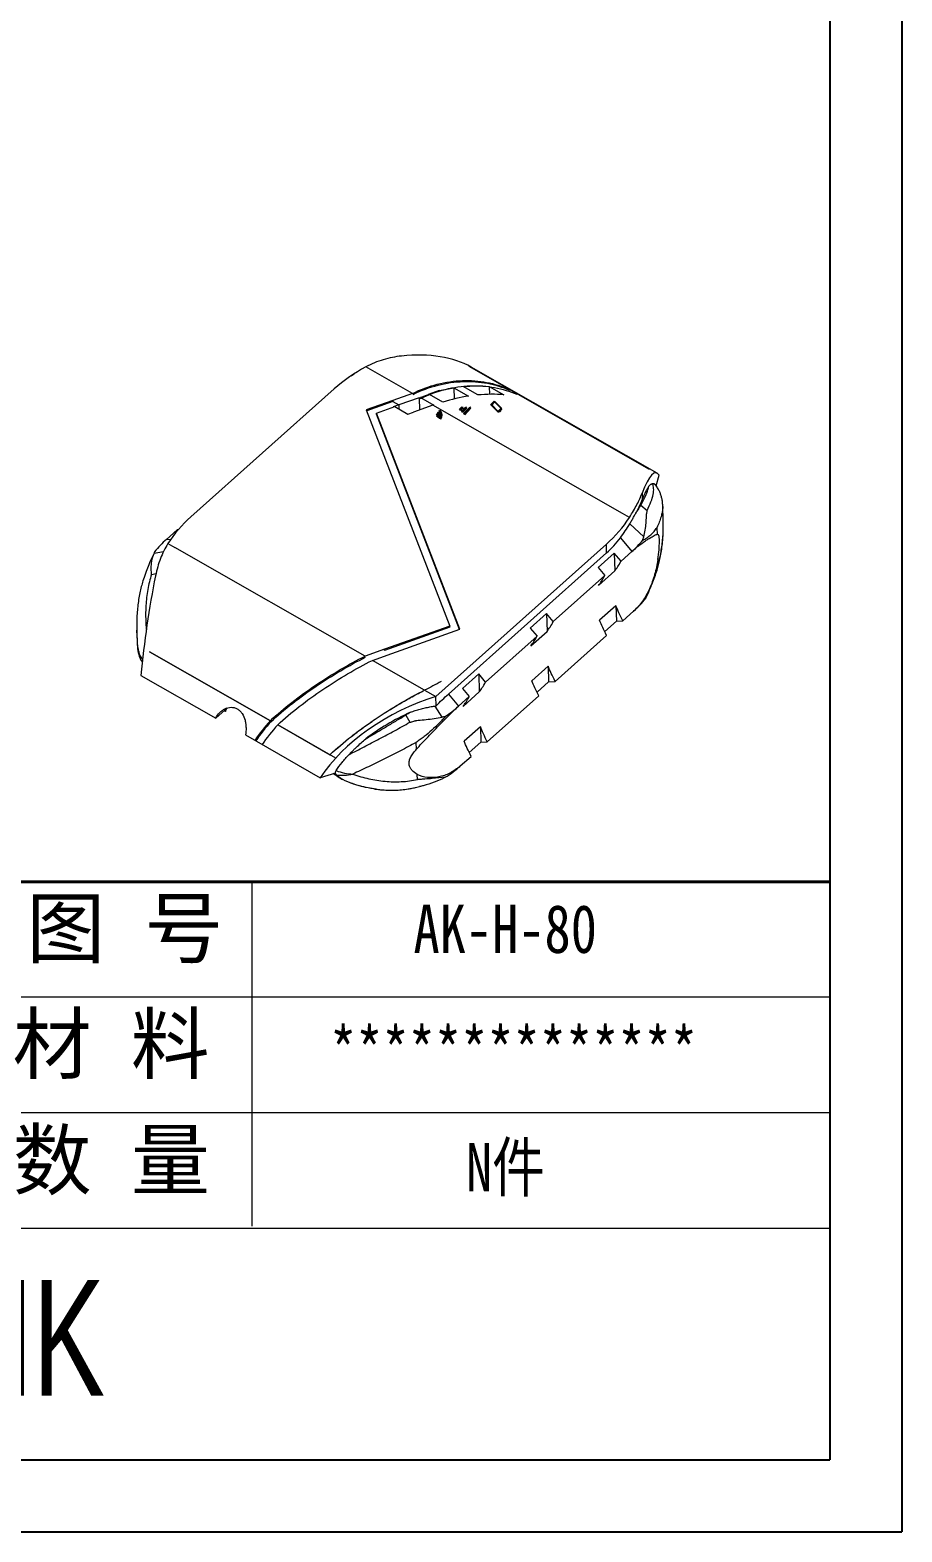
# Model space of a CAD drawing. Header units: inches. Extents: x 1582 to 2189, y 327 to 504.
# Drawn here: x 1781.3 to 1832.2, y 326.9 to 414.5 of the extents above; entities that cross this region are included whole.
import ezdxf

# ---------------------------------------------------------------- set-up
doc = ezdxf.new("R2010")
doc.units = ezdxf.units.IN
doc.header["$LTSCALE"] = 15
doc.layers.add('文字', color=81, linetype='Continuous')
doc.layers.add('粗实线', color=7, linetype='Continuous', lineweight=30)
doc.layers.add('细实线', color=3, linetype='Continuous', lineweight=9)
doc.styles.get("Standard").update_dxf_attribs({"font": 'txt', "bigfont": 'gbcbig.shx'})
doc.styles.add('宋体', font='', dxfattribs={"width": 0.8, "height": 3.5})
doc.styles.add('长仿宋', font='', dxfattribs={"width": 0.7, "height": 4})
doc.styles.get('宋体').set_extended_font_data('SimSun')
doc.styles.get('长仿宋').set_extended_font_data('SimSun')

msp = doc.modelspace()

# ---------------------------------------------------------------- linework, layer by layer
for p, q in [((1832.153, 503.888), (1832.153, 326.907)), ((1827.94, 499.674), (1827.94, 331.121)), ((1806.35, 392.374), (1806.495, 392.525)), ((1806.4, 392.325), (1806.545, 392.477)), ((1806.476, 392.253), (1806.718, 392.505)), ((1806.495, 392.525), (1806.545, 392.477)), ((1806.527, 392.204), (1806.769, 392.457)), ((1806.602, 392.132), (1806.966, 392.511)), ((1806.653, 392.083), (1807.016, 392.462)), ((1806.769, 392.457), (1806.718, 392.505)), ((1807.016, 392.462), (1806.966, 392.511)), ((1808.183, 392.646), (1808.397, 392.857)), ((1808.226, 392.646), (1808.397, 392.814)), ((1808.605, 392.261), (1808.776, 392.43)), ((1808.754, 392.366), (1808.818, 392.429)), ((1805.029, 392.109), (1805.017, 392.093)), ((1805.037, 391.953), (1805.053, 391.941)), ((1805.089, 392.189), (1805.101, 392.205)), ((1805.133, 391.881), (1805.149, 391.869)), ((1805.161, 392.285), (1805.173, 392.301)), ((1805.229, 391.809), (1805.245, 391.797)), ((1806.35, 392.374), (1806.4, 392.325)), ((1806.527, 392.204), (1806.476, 392.253)), ((1806.653, 392.083), (1806.602, 392.132)), ((1808.604, 392.219), (1808.668, 392.282)), ((1808.668, 392.282), (1808.698, 392.252)), ((1808.698, 392.252), (1808.783, 392.336)), ((1808.754, 392.366), (1808.783, 392.336)), ((1586.066, 331.121), (1827.94, 331.121)), ((1581.852, 326.907), (1832.153, 326.907))]:
    msp.add_line(p, q)
at = {"color": 7, "linetype": 'Continuous', "lineweight": 15}
for p, q in [((1801.285, 394.624), (1800.885, 394.852)), ((1803.601, 393.302), (1801.285, 394.624)), ((1817.427, 388.872), (1806.911, 394.875)), ((1817.427, 388.872), (1806.911, 394.875)), ((1817.869, 388.655), (1807.025, 394.845)), ((1799.039, 393.571), (1790.683, 386.112)), ((1803.601, 393.302), (1802.462, 392.897)), ((1803.601, 393.302), (1803.601, 393.302)), ((1805.167, 393.469), (1804.518, 393.239)), ((1806.022, 393.637), (1806.879, 393.148)), ((1806.022, 393.637), (1806.042, 392.981)), ((1807.415, 393.215), (1806.558, 393.704)), ((1808.074, 393.71), (1808.931, 393.22)), ((1808.074, 393.71), (1808.088, 393.249)), ((1802.462, 392.897), (1800.912, 392.347)), ((1802.464, 392.828), (1800.936, 392.285)), ((1801.506, 392.161), (1802.57, 392.539)), ((1802.462, 392.897), (1802.464, 392.828)), ((1802.464, 392.828), (1802.807, 392.632)), ((1802.807, 392.632), (1802.486, 392.518)), ((1802.486, 392.518), (1802.496, 392.512)), ((1802.57, 392.539), (1803.341, 392.098)), ((1803.986, 393.05), (1802.807, 392.632)), ((1802.807, 392.632), (1802.814, 392.399)), ((1804.801, 392.617), (1803.662, 392.212)), ((1804.071, 393.001), (1803.986, 393.05)), ((1803.986, 393.05), (1804.007, 392.335)), ((1804.069, 393.071), (1804.841, 392.63)), ((1804.069, 393.071), (1804.071, 393.001)), ((1804.518, 393.239), (1804.543, 393.225)), ((1805.374, 392.804), (1804.602, 393.245)), ((1815.858, 386.306), (1804.801, 392.617)), ((1808.604, 392.219), (1808.183, 392.646)), ((1808.605, 392.261), (1808.226, 392.646)), ((1808.818, 392.429), (1808.397, 392.857)), ((1808.776, 392.43), (1808.397, 392.814)), ((1800.912, 392.347), (1805.78, 379.736)), ((1806.374, 379.55), (1801.506, 392.161)), ((1801.508, 392.091), (1801.506, 392.161)), ((1806.352, 379.542), (1801.508, 392.091)), ((1803.341, 392.098), (1803.662, 392.212)), ((1817.819, 387.913), (1817.985, 388.533)), ((1816.994, 387.482), (1817.005, 387.116)), ((1816.258, 386.077), (1815.858, 386.306)), ((1816.927, 386.791), (1817.288, 386.48)), ((1818.194, 386.76), (1818.195, 386.751)), ((1818.227, 385.898), (1818.201, 386.76)), ((1816.276, 385.7), (1817.09, 384.936)), ((1817.857, 385.475), (1817.869, 385.084)), ((1789.253, 384.792), (1789.88, 385.351)), ((1789.338, 384.545), (1789.739, 384.317)), ((1789.937, 385.353), (1789.88, 385.351)), ((1815.728, 384.883), (1816.395, 384.088)), ((1800.837, 377.982), (1789.739, 384.317)), ((1814.914, 384.51), (1804.962, 375.627)), ((1805.698, 375.772), (1814.929, 384.012)), ((1815.375, 383.999), (1814.426, 383.152)), ((1814.929, 384.012), (1814.914, 384.51)), ((1815.769, 383.529), (1815.375, 383.999)), ((1815.375, 383.999), (1815.406, 382.959)), ((1816.395, 384.088), (1815.769, 383.529)), ((1814.426, 383.152), (1814.821, 382.682)), ((1814.457, 382.113), (1815.406, 382.959)), ((1817.913, 383.612), (1817.922, 383.311)), ((1814.821, 382.682), (1811.817, 380.001)), ((1811.422, 380.471), (1810.474, 379.624)), ((1811.817, 380.001), (1811.422, 380.471)), ((1811.422, 380.471), (1811.454, 379.431)), ((1815.467, 380.926), (1814.519, 380.079)), ((1815.467, 380.926), (1815.495, 380.015)), ((1815.874, 380.043), (1816.501, 380.602)), ((1787.527, 379.491), (1787.553, 378.637)), ((1787.535, 379.459), (1787.534, 379.491)), ((1805.78, 379.736), (1801.976, 378.386)), ((1805.782, 379.666), (1801.978, 378.316)), ((1802.404, 378.141), (1806.374, 379.55)), ((1805.782, 379.666), (1805.78, 379.736)), ((1810.474, 379.624), (1810.868, 379.154)), ((1810.505, 378.585), (1811.454, 379.431)), ((1814.82, 379.413), (1815.495, 380.015)), ((1815.495, 380.015), (1815.874, 380.043)), ((1787.56, 378.644), (1787.561, 378.637)), ((1810.868, 379.154), (1807.865, 376.473)), ((1811.922, 376.515), (1814.926, 379.196)), ((1788.275, 378.241), (1795.318, 374.221)), ((1795.318, 374.221), (1788.275, 378.241)), ((1801.976, 378.386), (1800.837, 377.982)), ((1800.837, 377.982), (1800.837, 377.982)), ((1801.265, 377.737), (1802.404, 378.141)), ((1801.265, 377.737), (1801.265, 377.737)), ((1804.311, 375.999), (1801.265, 377.737)), ((1801.978, 378.316), (1801.976, 378.386)), ((1787.769, 376.861), (1792.136, 374.368)), ((1807.47, 376.943), (1806.521, 376.096)), ((1807.865, 376.473), (1807.47, 376.943)), ((1807.47, 376.943), (1807.501, 375.903)), ((1811.515, 377.398), (1810.566, 376.551)), ((1811.515, 377.398), (1811.542, 376.487)), ((1804.311, 375.999), (1804.962, 375.627)), ((1805.698, 375.772), (1806.29, 375.067)), ((1806.521, 376.096), (1806.916, 375.626)), ((1806.553, 375.057), (1807.501, 375.903)), ((1810.868, 375.885), (1811.542, 376.487)), ((1811.542, 376.487), (1811.922, 376.515)), ((1792.788, 374.951), (1792.734, 374.903)), ((1792.734, 374.903), (1792.743, 374.945)), ((1804.909, 375.072), (1805.322, 374.432)), ((1804.979, 375.081), (1804.962, 375.627)), ((1806.916, 375.626), (1806.29, 375.067)), ((1807.97, 372.987), (1810.973, 375.668)), ((1792.136, 374.368), (1792.671, 374.846)), ((1792.692, 374.755), (1792.617, 374.798)), ((1803.215, 374.551), (1803.451, 374.128)), ((1793.857, 373.386), (1798.223, 370.893)), ((1799.132, 372.044), (1795.746, 373.976)), ((1795.746, 373.976), (1798.792, 372.238)), ((1807.563, 373.87), (1806.614, 373.023)), ((1807.563, 373.87), (1807.59, 372.959)), ((1803.839, 372.561), (1803.827, 372.952)), ((1806.916, 372.357), (1807.59, 372.959)), ((1807.59, 372.959), (1807.97, 372.987)), ((1806.395, 371.581), (1807.021, 372.14)), ((1799.112, 371.169), (1798.223, 370.893)), ((1799.217, 370.977), (1799.529, 370.798)), ((1803.893, 370.788), (1803.884, 371.089)), ((1801.354, 370.247), (1801.171, 370.269))]:
    msp.add_line(p, q, dxfattribs=at)
at = {"color": 8, "linetype": 'Continuous', "lineweight": 15}
for p, q in [((1789.253, 384.792), (1789.509, 384.803)), ((1788.529, 383.989), (1789.083, 384.08)), ((1788.379, 382.747), (1788.651, 382.811)), ((1799.161, 371.062), (1799.022, 371.142))]:
    msp.add_line(p, q, dxfattribs=at)
at = {"color": 7, "linetype": 'Continuous', "lineweight": 15, "flags": 128}
for points in [[(1800.029, 394.337), (1800.087, 394.377), (1800.199, 394.451)], [(1792.714, 374.937), (1792.699, 374.872), (1792.692, 374.755)], [(1792.714, 374.937), (1792.699, 374.872), (1792.692, 374.755)]]:
    msp.add_lwpolyline(points, dxfattribs=at)
at = {"color": 7, "linetype": 'Continuous', "lineweight": 15}
for centre, radius, start, end in [((1805.403, 386.372), 9.609, 118.04758, 131.47592), ((1795.625, 380.51), 7.471, 131.41921, 147.30644), ((1809.971, 390.112), 7.471, 311.41921, 327.30644), ((1793.154, 380.402), 5.873, 131.62108, 141.3899), ((1812.465, 388.508), 5.915, 311.64352, 320.51473), ((1812.614, 384.978), 5.852, 311.60951, 321.81339), ((1801.734, 380.188), 6.854, 303.61403, 311.65488), ((1801.796, 376.756), 6.923, 302.50434, 311.62635)]:
    msp.add_arc(centre, radius, start, end, dxfattribs=at)
for radius in [0.1, 0.12, 0.22, 0.24, 0.34, 0.36]:
    msp.add_arc((1804.957, 392.014), radius, 323.0407, 53.0407)
for centre, major_axis, ratio, start_param, end_param in [((1800.792, 389.767), (7.57, 3.703), 0.584991, 0.378583, 1.011459), ((1816.667, 380.705), (1.139, 7.972), 0.144693, 6.112297, 6.858867), ((1816.667, 380.705), (1.063, 7.44), 0.144693, 0.281533, 0.553459), ((1807.035, 393.412), (-7.636, 9.617), 0.689675, 3.181347, 3.32013), ((1789.245, 379.46), (1.139, 7.972), 0.144693, 1.176937, 1.923507), ((1805.12, 370.398), (7.57, 3.703), 0.584991, 1.312087, 2.359285), ((1801.305, 372.576), (7.57, 3.703), 0.584991, 2.156102, 2.359285), ((1801.362, 372.543), (7.57, 3.703), 0.584991, 2.156102, 2.359285), ((1805.12, 370.398), (7.065, 3.456), 0.584991, 1.517081, 1.906864), ((1801.734, 372.331), (7.57, 3.703), 0.584991, 2.156102, 2.359285)]:
    msp.add_ellipse(centre, major_axis=major_axis, ratio=ratio, start_param=start_param, end_param=end_param, dxfattribs=at)
for points, knots in [([(1802.972, 395.485), (1802.607, 395.447), (1802.25, 395.377), (1801.554, 395.169), (1801.214, 395.03), (1800.885, 394.852)], [0, 0, 0, 0, 0.5, 0.5, 1, 1, 1, 1]), ([(1817.288, 386.48), (1817.381, 386.661), (1817.457, 386.83), (1817.574, 387.139), (1817.615, 387.281), (1817.667, 387.541), (1817.676, 387.66), (1817.665, 387.875), (1817.644, 387.97), (1817.61, 388.053)], [0, 0, 0, 0, 0.25, 0.25, 0.5, 0.5, 0.75, 0.75, 1, 1, 1, 1]), ([(1817.388, 387.895), (1817.399, 387.907), (1817.419, 387.93), (1817.45, 387.959), (1817.481, 387.986), (1817.518, 388.012), (1817.562, 388.037), (1817.594, 388.048), (1817.61, 388.053)], [0, 0, 0, 0, 0.133126, 0.26823, 0.405381, 0.544647, 0.769203, 1, 1, 1, 1]), ([(1817.61, 388.053), (1817.626, 388.056), (1817.659, 388.062), (1817.706, 388.047), (1817.734, 388.019), (1817.748, 388.005)], [0, 0, 0, 0, 0.332669, 0.666576, 1, 1, 1, 1]), ([(1816.258, 386.077), (1816.429, 386.345), (1816.574, 386.595), (1816.818, 387.061), (1816.917, 387.279), (1816.994, 387.482)], [0, 0, 0, 0, 0.5, 0.5, 1, 1, 1, 1]), ([(1816.927, 386.791), (1816.943, 386.82), (1816.976, 386.879), (1817.023, 386.963), (1817.066, 387.046), (1817.121, 387.152), (1817.182, 387.279), (1817.244, 387.42), (1817.296, 387.553), (1817.337, 387.675), (1817.369, 387.791), (1817.382, 387.86), (1817.388, 387.895)], [0, 0, 0, 0, 0.062762, 0.125795, 0.189111, 0.252719, 0.376575, 0.502183, 0.625206, 0.750666, 0.873681, 1, 1, 1, 1]), ([(1818.198, 386.751), (1818.197, 386.792), (1818.196, 386.901), (1818.172, 387.079), (1818.128, 387.278), (1818.065, 387.47), (1817.982, 387.659), (1817.884, 387.824), (1817.805, 387.939), (1817.758, 387.991), (1817.747, 388.004)], [0, 0, 0, 0, 0.098194, 0.260481, 0.414744, 0.562748, 0.705968, 0.861096, 0.96614, 1, 1, 1, 1]), ([(1816.276, 385.7), (1816.296, 385.733), (1816.335, 385.801), (1816.392, 385.901), (1816.448, 386), (1816.502, 386.097), (1816.554, 386.192), (1816.587, 386.255), (1816.603, 386.286)], [0, 0, 0, 0, 0.166162, 0.332421, 0.498856, 0.665546, 0.832568, 1, 1, 1, 1]), ([(1816.603, 386.286), (1816.624, 386.315), (1816.664, 386.374), (1816.722, 386.46), (1816.778, 386.545), (1816.83, 386.628), (1816.88, 386.711), (1816.911, 386.764), (1816.927, 386.791)], [0, 0, 0, 0, 0.165054, 0.330679, 0.496932, 0.663867, 0.831538, 1, 1, 1, 1]), ([(1817.09, 384.936), (1817.166, 385.206), (1817.212, 385.475), (1817.237, 385.806), (1817.24, 385.872), (1817.244, 386.003), (1817.245, 386.068), (1817.246, 386.164), (1817.246, 386.196), (1817.25, 386.241), (1817.251, 386.256), (1817.257, 386.284), (1817.261, 386.298), (1817.271, 386.339), (1817.277, 386.366), (1817.286, 386.407), (1817.288, 386.421), (1817.291, 386.442), (1817.292, 386.449), (1817.293, 386.46), (1817.293, 386.464), (1817.292, 386.47), (1817.292, 386.472), (1817.291, 386.476), (1817.29, 386.478), (1817.288, 386.48)], [0, 0, 0, 0, 0.5, 0.5, 0.625, 0.625, 0.75, 0.75, 0.8125, 0.8125, 0.84375, 0.84375, 0.875, 0.875, 0.9375, 0.9375, 0.96875, 0.96875, 0.984375, 0.984375, 0.992187, 0.992187, 0.996094, 0.996094, 1, 1, 1, 1]), ([(1817.03, 384.747), (1817.074, 384.767), (1817.117, 384.79), (1817.201, 384.838), (1817.242, 384.863), (1817.362, 384.942), (1817.436, 385), (1817.576, 385.123), (1817.64, 385.19), (1817.728, 385.296), (1817.756, 385.334), (1817.809, 385.405), (1817.834, 385.441), (1817.857, 385.475)], [0, 0, 0, 0, 0.125, 0.125, 0.25, 0.25, 0.5, 0.5, 0.75, 0.75, 0.875, 0.875, 1, 1, 1, 1]), ([(1817.233, 381.4), (1817.237, 381.407), (1817.307, 381.555), (1817.431, 381.831), (1817.597, 382.229), (1817.741, 382.61), (1817.862, 382.968), (1817.961, 383.31), (1818.044, 383.656), (1818.115, 384.03), (1818.172, 384.433), (1818.21, 384.85), (1818.229, 385.206), (1818.229, 385.424), (1818.229, 385.497)], [0, 0, 0, 0, 0.005449, 0.1153, 0.211386, 0.31159, 0.408083, 0.487428, 0.568168, 0.661079, 0.755637, 0.852002, 0.950105, 1, 1, 1, 1]), ([(1818.23, 385.59), (1818.231, 385.632), (1818.232, 385.748), (1818.227, 385.866), (1818.223, 385.94)], [0, 0, 0, 0, 0.362723, 1, 1, 1, 1]), ([(1789.338, 384.545), (1789.168, 384.277), (1789.024, 383.984), (1788.784, 383.358), (1788.689, 383.024), (1788.617, 382.671)], [0, 0, 0, 0, 0.5, 0.5, 1, 1, 1, 1]), ([(1816.395, 384.088), (1816.588, 384.259), (1816.761, 384.399), (1816.996, 384.574), (1817.07, 384.626), (1817.208, 384.72), (1817.272, 384.762), (1817.451, 384.876), (1817.555, 384.939), (1817.689, 385.015), (1817.731, 385.037), (1817.805, 385.071), (1817.839, 385.083), (1817.869, 385.084)], [0, 0, 0, 0, 0.25, 0.25, 0.375, 0.375, 0.5, 0.5, 0.75, 0.75, 0.875, 0.875, 1, 1, 1, 1]), ([(1817.913, 383.612), (1817.943, 383.809), (1817.967, 384.003), (1817.991, 384.285), (1817.997, 384.377), (1818.006, 384.55), (1818.007, 384.633), (1818.006, 384.781), (1818.002, 384.846), (1817.989, 384.951), (1817.979, 384.99), (1817.955, 385.046), (1817.94, 385.063), (1817.907, 385.083), (1817.889, 385.086), (1817.869, 385.084)], [0, 0, 0, 0, 0.25, 0.25, 0.375, 0.375, 0.5, 0.5, 0.625, 0.625, 0.75, 0.75, 0.875, 0.875, 1, 1, 1, 1]), ([(1788.553, 384.037), (1788.503, 383.932), (1788.388, 383.694), (1788.226, 383.316), (1788.06, 382.899), (1787.922, 382.505), (1787.806, 382.123), (1787.717, 381.76), (1787.643, 381.377), (1787.586, 380.975), (1787.545, 380.559), (1787.524, 380.131), (1787.519, 379.769), (1787.527, 379.548), (1787.53, 379.475)], [0, 0, 0, 0, 0.07403, 0.168103, 0.261091, 0.365036, 0.441838, 0.521471, 0.60508, 0.690301, 0.777149, 0.865556, 0.955344, 1, 1, 1, 1]), ([(1788.529, 383.989), (1788.443, 383.799), (1788.389, 383.597), (1788.352, 383.284), (1788.346, 383.177), (1788.349, 383.015), (1788.351, 382.961), (1788.357, 382.879), (1788.36, 382.852), (1788.365, 382.811), (1788.366, 382.797), (1788.369, 382.777), (1788.37, 382.77), (1788.372, 382.76), (1788.373, 382.757), (1788.374, 382.752), (1788.374, 382.751), (1788.376, 382.748), (1788.377, 382.747), (1788.379, 382.747)], [0, 0, 0, 0, 0.5, 0.5, 0.75, 0.75, 0.875, 0.875, 0.9375, 0.9375, 0.96875, 0.96875, 0.984375, 0.984375, 0.992188, 0.992188, 0.996094, 0.996094, 1, 1, 1, 1]), ([(1817.913, 383.612), (1817.868, 383.315), (1817.807, 383.024), (1817.688, 382.597), (1817.643, 382.455), (1817.544, 382.179), (1817.49, 382.045), (1817.373, 381.786), (1817.31, 381.66), (1817.173, 381.418), (1817.099, 381.301), (1816.864, 380.968), (1816.691, 380.772), (1816.501, 380.602)], [0, 0, 0, 0, 0.25, 0.25, 0.375, 0.375, 0.5, 0.5, 0.625, 0.625, 0.75, 0.75, 1, 1, 1, 1]), ([(1817.214, 381.36), (1817.365, 381.68), (1817.501, 382.005), (1817.679, 382.493), (1817.734, 382.656), (1817.81, 382.902), (1817.834, 382.983), (1817.88, 383.147), (1817.902, 383.229), (1817.922, 383.311)], [0, 0, 0, 0, 0.5, 0.5, 0.75, 0.75, 0.875, 0.875, 1, 1, 1, 1]), ([(1787.554, 378.643), (1787.557, 378.578), (1787.562, 378.447), (1787.596, 378.239), (1787.649, 378.036), (1787.724, 377.842), (1787.788, 377.705), (1787.834, 377.634), (1787.843, 377.62)], [0, 0, 0, 0, 0.1940337, 0.3870796, 0.596216, 0.7788776, 0.9562103, 1, 1, 1, 1]), ([(1798.792, 372.238), (1799.185, 372.608), (1799.604, 372.961), (1800.265, 373.476), (1800.49, 373.645), (1800.951, 373.978), (1801.188, 374.143), (1801.9, 374.623), (1802.379, 374.925), (1803.102, 375.351), (1803.344, 375.488), (1803.83, 375.753), (1804.072, 375.879), (1804.311, 375.999)], [0, 0, 0, 0, 0.25, 0.25, 0.375, 0.375, 0.5, 0.5, 0.75, 0.75, 0.875, 0.875, 1, 1, 1, 1]), ([(1792.136, 374.368), (1792.194, 374.488), (1792.268, 374.593), (1792.401, 374.731), (1792.449, 374.773), (1792.551, 374.849), (1792.604, 374.881), (1792.772, 374.963), (1792.896, 374.997), (1793.082, 375.001), (1793.146, 374.995), (1793.268, 374.965), (1793.327, 374.942), (1793.44, 374.878), (1793.493, 374.838), (1793.589, 374.745), (1793.633, 374.691), (1793.747, 374.517), (1793.803, 374.382), (1793.857, 374.172), (1793.871, 374.1), (1793.889, 373.956), (1793.894, 373.884), (1793.898, 373.667), (1793.885, 373.523), (1793.857, 373.386)], [0, 0, 0, 0, 0.125, 0.125, 0.1875, 0.1875, 0.25, 0.25, 0.375, 0.375, 0.4375, 0.4375, 0.5, 0.5, 0.5625, 0.5625, 0.625, 0.625, 0.75, 0.75, 0.8125, 0.8125, 0.875, 0.875, 1, 1, 1, 1]), ([(1803.48, 374.711), (1803.528, 374.729), (1803.623, 374.763), (1803.766, 374.811), (1803.91, 374.856), (1804.101, 374.911), (1804.339, 374.97), (1804.624, 375.029), (1804.814, 375.057), (1804.909, 375.072)], [0, 0, 0, 0, 0.09966, 0.199525, 0.2997, 0.400288, 0.597262, 0.79693, 1, 1, 1, 1]), ([(1803.839, 372.561), (1803.935, 372.671), (1804.034, 372.778), (1804.237, 372.992), (1804.34, 373.099), (1804.65, 373.419), (1804.858, 373.635), (1805.277, 374.07), (1805.483, 374.284), (1805.791, 374.595), (1805.895, 374.697), (1806.095, 374.89), (1806.194, 374.981), (1806.29, 375.067)], [0, 0, 0, 0, 0.125, 0.125, 0.25, 0.25, 0.5, 0.5, 0.75, 0.75, 0.875, 0.875, 1, 1, 1, 1]), ([(1799.905, 372.25), (1800.193, 372.392), (1800.484, 372.539), (1801.074, 372.841), (1801.372, 372.996), (1801.965, 373.311), (1802.262, 373.471), (1802.856, 373.797), (1803.155, 373.963), (1803.451, 374.128)], [0, 0, 0, 0, 0.25, 0.25, 0.5, 0.5, 0.75, 0.75, 1, 1, 1, 1]), ([(1800.881, 373.16), (1800.93, 373.189), (1801.027, 373.247), (1801.172, 373.333), (1801.316, 373.418), (1801.509, 373.533), (1801.75, 373.676), (1802.042, 373.85), (1802.333, 374.025), (1802.627, 374.201), (1802.921, 374.376), (1803.117, 374.493), (1803.215, 374.551)], [0, 0, 0, 0, 0.063575, 0.126321, 0.188244, 0.249349, 0.3748, 0.497833, 0.623433, 0.747298, 0.874209, 1, 1, 1, 1]), ([(1803.215, 374.551), (1803.259, 374.578), (1803.348, 374.631), (1803.436, 374.685), (1803.48, 374.711)], [0, 0, 0, 0, 0.5014244, 1, 1, 1, 1]), ([(1803.451, 374.128), (1803.452, 374.126), (1803.455, 374.125), (1803.46, 374.125), (1803.463, 374.125), (1803.471, 374.126), (1803.476, 374.126), (1803.491, 374.13), (1803.501, 374.132), (1803.531, 374.141), (1803.551, 374.147), (1803.61, 374.166), (1803.649, 374.179), (1803.707, 374.199), (1803.727, 374.206), (1803.766, 374.218), (1803.786, 374.222), (1803.846, 374.232), (1803.886, 374.237), (1804.087, 374.258), (1804.247, 374.271), (1804.72, 374.324), (1805.028, 374.371), (1805.322, 374.432)], [0, 0, 0, 0, 0.003906, 0.003906, 0.007812, 0.007812, 0.015625, 0.015625, 0.03125, 0.03125, 0.0625, 0.0625, 0.125, 0.125, 0.15625, 0.15625, 0.1875, 0.1875, 0.25, 0.25, 0.5, 0.5, 1, 1, 1, 1]), ([(1805.529, 374.48), (1805.468, 374.406), (1805.405, 374.335), (1805.276, 374.193), (1805.211, 374.124), (1805.011, 373.918), (1804.873, 373.786), (1804.589, 373.531), (1804.442, 373.409), (1804.214, 373.234), (1804.137, 373.177), (1803.983, 373.064), (1803.905, 373.008), (1803.827, 372.952)], [0, 0, 0, 0, 0.125, 0.125, 0.25, 0.25, 0.5, 0.5, 0.75, 0.75, 0.875, 0.875, 1, 1, 1, 1]), ([(1799.905, 372.25), (1799.953, 372.298), (1800.047, 372.394), (1800.19, 372.536), (1800.374, 372.713), (1800.602, 372.923), (1800.789, 373.082), (1800.881, 373.16)], [0, 0, 0, 0, 0.154542, 0.306278, 0.455275, 0.731734, 1, 1, 1, 1]), ([(1803.827, 372.952), (1803.519, 372.789), (1803.208, 372.626), (1802.587, 372.306), (1802.276, 372.149), (1801.653, 371.839), (1801.34, 371.687), (1800.726, 371.39), (1800.422, 371.245), (1800.124, 371.102)], [0, 0, 0, 0, 0.25, 0.25, 0.5, 0.5, 0.75, 0.75, 1, 1, 1, 1]), ([(1803.884, 371.089), (1803.764, 371.152), (1803.657, 371.23), (1803.528, 371.375), (1803.491, 371.428), (1803.435, 371.544), (1803.415, 371.607), (1803.4, 371.743), (1803.404, 371.815), (1803.44, 371.965), (1803.472, 372.041), (1803.555, 372.193), (1803.606, 372.268), (1803.716, 372.416), (1803.776, 372.489), (1803.839, 372.561)], [0, 0, 0, 0, 0.25, 0.25, 0.375, 0.375, 0.5, 0.5, 0.625, 0.625, 0.75, 0.75, 0.875, 0.875, 1, 1, 1, 1]), ([(1799.155, 371.306), (1799.255, 371.47), (1799.37, 371.63), (1799.622, 371.944), (1799.759, 372.099), (1799.905, 372.25)], [0, 0, 0, 0, 0.5, 0.5, 1, 1, 1, 1]), ([(1806.395, 371.581), (1806.204, 371.411), (1806.002, 371.273), (1805.58, 371.058), (1805.357, 370.981), (1804.916, 370.897), (1804.696, 370.887), (1804.267, 370.936), (1804.064, 370.993), (1803.884, 371.089)], [0, 0, 0, 0, 0.25, 0.25, 0.5, 0.5, 0.75, 0.75, 1, 1, 1, 1]), ([(1799.218, 370.978), (1799.151, 371.015), (1799.068, 371.062), (1798.997, 371.119), (1798.983, 371.13)], [0, 0, 0, 0, 0.810458, 1, 1, 1, 1]), ([(1799.163, 371.062), (1799.132, 371.09), (1799.114, 371.127), (1799.112, 371.212), (1799.127, 371.26), (1799.155, 371.306)], [0, 0, 0, 0, 0.5, 0.5, 1, 1, 1, 1]), ([(1799.155, 371.306), (1799.31, 371.249), (1799.47, 371.203), (1799.795, 371.135), (1799.961, 371.113), (1800.124, 371.102)], [0, 0, 0, 0, 0.5, 0.5, 1, 1, 1, 1]), ([(1799.163, 371.062), (1799.316, 371.043), (1799.475, 371.038), (1799.798, 371.052), (1799.962, 371.071), (1800.124, 371.102)], [0, 0, 0, 0, 0.5, 0.5, 1, 1, 1, 1]), ([(1800.124, 371.102), (1800.429, 370.993), (1800.74, 370.904), (1801.366, 370.764), (1801.684, 370.713), (1802.32, 370.656), (1802.639, 370.649), (1803.269, 370.682), (1803.582, 370.722), (1803.893, 370.788)], [0, 0, 0, 0, 0.25, 0.25, 0.5, 0.5, 0.75, 0.75, 1, 1, 1, 1]), ([(1805.516, 370.918), (1805.277, 370.891), (1805.021, 370.865), (1804.615, 370.832), (1804.476, 370.822), (1804.261, 370.807), (1804.189, 370.803), (1804.042, 370.794), (1803.967, 370.79), (1803.893, 370.788)], [0, 0, 0, 0, 0.5, 0.5, 0.75, 0.75, 0.875, 0.875, 1, 1, 1, 1]), ([(1805.456, 370.886), (1805.263, 370.796), (1804.871, 370.611), (1804.38, 370.46), (1804.089, 370.393), (1804.016, 370.376)], [0, 0, 0, 0, 0.419232, 0.854411, 1, 1, 1, 1]), ([(1801.354, 370.242), (1801.378, 370.239), (1801.42, 370.233), (1801.462, 370.228), (1801.481, 370.225)], [0, 0, 0, 0, 0.548413, 1, 1, 1, 1]), ([(1801.486, 370.228), (1801.572, 370.216), (1801.795, 370.186), (1802.155, 370.166), (1802.56, 370.164), (1802.958, 370.188), (1803.298, 370.23), (1803.557, 370.277), (1803.72, 370.311), (1803.865, 370.341), (1803.961, 370.362), (1804.017, 370.375)], [0, 0, 0, 0, 0.101992, 0.263043, 0.420814, 0.575391, 0.726974, 0.821324, 0.876648, 0.929142, 1, 1, 1, 1])]:
    msp.add_open_spline(points, degree=3, knots=knots, dxfattribs=at)
for points in [[(1803.601, 393.302), (1804.075, 393.537), (1805.049, 393.9), (1806.523, 394.107), (1807.947, 393.999), (1808.82, 393.731), (1809.227, 393.553)], [(1803.644, 393.246), (1804.118, 393.482), (1805.092, 393.844), (1806.566, 394.052), (1807.989, 393.943), (1808.863, 393.676), (1809.269, 393.498)], [(1804.071, 393.001), (1804.545, 393.237), (1805.519, 393.599), (1806.993, 393.807), (1808.416, 393.698), (1809.29, 393.431), (1809.696, 393.253)], [(1805.167, 393.469), (1805.454, 393.538), (1805.739, 393.594), (1806.022, 393.637)], [(1806.558, 393.704), (1807.086, 393.755), (1807.592, 393.758), (1808.074, 393.71)], [(1804.602, 393.245), (1804.425, 393.191), (1804.247, 393.133), (1804.069, 393.071)], [(1804.841, 392.63), (1804.828, 392.626), (1804.814, 392.621), (1804.801, 392.617)], [(1806.879, 393.148), (1806.384, 393.072), (1805.882, 392.957), (1805.374, 392.804)], [(1808.931, 393.22), (1808.449, 393.268), (1807.943, 393.266), (1807.415, 393.215)], [(1817.005, 387.116), (1816.907, 386.866), (1816.774, 386.591), (1816.603, 386.286)], [(1815.728, 384.883), (1815.929, 385.152), (1816.112, 385.424), (1816.276, 385.7)], [(1817.03, 384.747), (1817.052, 384.809), (1817.072, 384.873), (1817.09, 384.936)], [(1788.565, 384.066), (1788.552, 384.041), (1788.54, 384.015), (1788.529, 383.989)], [(1815.406, 382.959), (1815.515, 383.11), (1815.643, 383.28), (1815.769, 383.529)], [(1814.457, 382.113), (1814.566, 382.263), (1814.695, 382.433), (1814.821, 382.682)], [(1817.234, 381.399), (1817.227, 381.386), (1817.221, 381.373), (1817.214, 381.36)], [(1815.874, 380.043), (1815.71, 380.369), (1815.575, 380.662), (1815.467, 380.926)], [(1811.454, 379.431), (1811.562, 379.582), (1811.691, 379.752), (1811.817, 380.001)], [(1814.926, 379.196), (1814.761, 379.522), (1814.626, 379.816), (1814.519, 380.079)], [(1810.505, 378.585), (1810.614, 378.735), (1810.743, 378.906), (1810.868, 379.154)], [(1795.318, 374.221), (1795.707, 374.588), (1796.552, 375.3), (1797.941, 376.301), (1799.394, 377.216), (1800.363, 377.746), (1800.837, 377.982)], [(1795.343, 374.16), (1795.733, 374.527), (1796.577, 375.239), (1797.967, 376.239), (1799.42, 377.155), (1800.389, 377.684), (1800.862, 377.92)], [(1795.746, 373.976), (1796.136, 374.343), (1796.98, 375.056), (1798.37, 376.056), (1799.823, 376.972), (1800.792, 377.501), (1801.265, 377.737)], [(1811.922, 376.515), (1811.757, 376.841), (1811.622, 377.134), (1811.515, 377.398)], [(1798.792, 372.238), (1799.181, 372.605), (1800.026, 373.317), (1801.415, 374.318), (1802.868, 375.233), (1803.837, 375.763), (1804.311, 375.999)], [(1805.273, 376.504), (1804.956, 376.329), (1804.635, 376.16), (1804.311, 375.999)], [(1804.979, 375.081), (1805.217, 375.326), (1805.457, 375.557), (1805.698, 375.772)], [(1807.501, 375.903), (1807.61, 376.054), (1807.739, 376.224), (1807.865, 376.473)], [(1810.973, 375.668), (1810.809, 375.994), (1810.674, 376.288), (1810.566, 376.551)], [(1792.692, 374.755), (1792.72, 374.823), (1792.752, 374.888), (1792.788, 374.951)], [(1804.909, 375.072), (1804.932, 375.075), (1804.956, 375.078), (1804.979, 375.081)], [(1806.553, 375.057), (1806.661, 375.208), (1806.79, 375.378), (1806.916, 375.626)], [(1792.671, 374.846), (1792.665, 374.808), (1792.673, 374.777), (1792.692, 374.755)], [(1805.322, 374.432), (1805.391, 374.446), (1805.46, 374.463), (1805.529, 374.48)], [(1807.97, 372.987), (1807.805, 373.313), (1807.67, 373.606), (1807.563, 373.87)], [(1807.021, 372.14), (1806.856, 372.466), (1806.721, 372.76), (1806.614, 373.023)], [(1799.161, 371.062), (1799.131, 371.09), (1799.113, 371.127), (1799.112, 371.169)], [(1799.414, 370.868), (1799.323, 370.927), (1799.238, 370.991), (1799.161, 371.062)], [(1799.414, 370.868), (1799.324, 370.927), (1799.24, 370.991), (1799.163, 371.062)], [(1799.976, 370.591), (1799.773, 370.667), (1799.584, 370.759), (1799.414, 370.868)], [(1800.024, 370.573), (1800.008, 370.579), (1799.992, 370.585), (1799.976, 370.591)], [(1801.171, 370.269), (1800.768, 370.335), (1800.388, 370.44), (1800.024, 370.573)], [(1805.516, 370.918), (1805.496, 370.907), (1805.476, 370.897), (1805.456, 370.886)]]:
    msp.add_open_spline(points, degree=3, dxfattribs=at)
at = {"color": 8, "linetype": 'Continuous', "lineweight": 15}
for points, knots in [([(1818.195, 386.751), (1818.197, 386.708), (1818.203, 386.595), (1818.171, 386.378), (1818.107, 386.107), (1818.006, 385.809), (1817.907, 385.586), (1817.857, 385.475)], [0, 0, 0, 0, 0.132673, 0.346901, 0.56111, 0.780567, 1, 1, 1, 1]), ([(1817.922, 383.311), (1817.957, 383.433), (1818.025, 383.677), (1818.131, 384.19), (1818.209, 384.813), (1818.24, 385.43), (1818.225, 385.781), (1818.219, 385.897)], [0, 0, 0, 0, 0.152789, 0.306125, 0.616339, 0.87208, 1, 1, 1, 1]), ([(1788.379, 382.747), (1788.379, 382.747), (1788.335, 382.608), (1788.255, 382.322), (1788.16, 381.874), (1788.093, 381.41), (1788.055, 380.967), (1788.039, 380.554), (1788.042, 380.134), (1788.055, 379.796), (1788.076, 379.584), (1788.08, 379.541)], [0, 0, 0, 0, 0.0000085, 0.1442205, 0.2891524, 0.4361858, 0.5838792, 0.6980464, 0.8124773, 0.9620526, 1, 1, 1, 1]), ([(1787.635, 378.231), (1787.629, 378.277), (1787.591, 378.57), (1787.546, 378.982), (1787.537, 379.341), (1787.535, 379.459)], [0, 0, 0, 0, 0.110519, 0.709958, 1, 1, 1, 1]), ([(1787.561, 378.637), (1787.561, 378.582), (1787.562, 378.424), (1787.607, 378.307), (1787.635, 378.231)], [0, 0, 0, 0, 0.353672, 1, 1, 1, 1]), ([(1787.635, 378.231), (1787.636, 378.23), (1787.636, 378.228), (1787.638, 378.221), (1787.642, 378.206), (1787.652, 378.168), (1787.674, 378.103), (1787.711, 378.018), (1787.769, 377.918), (1787.818, 377.844), (1787.858, 377.803), (1787.862, 377.798)], [0, 0, 0, 0, 0.007184, 0.017674, 0.043768, 0.108344, 0.268692, 0.475698, 0.683571, 0.966687, 1, 1, 1, 1]), ([(1787.847, 377.656), (1787.819, 377.701), (1787.741, 377.828), (1787.687, 378.002), (1787.653, 378.14), (1787.642, 378.194), (1787.638, 378.216), (1787.636, 378.226), (1787.636, 378.23), (1787.635, 378.231)], [0, 0, 0, 0, 0.250977, 0.705374, 0.881173, 0.951989, 0.98061, 0.992125, 1, 1, 1, 1]), ([(1801.486, 370.233), (1801.333, 370.253), (1801.002, 370.296), (1800.498, 370.42), (1800.15, 370.534), (1799.976, 370.591)], [0, 0, 0, 0, 0.299174, 0.649574, 1, 1, 1, 1])]:
    msp.add_open_spline(points, degree=3, knots=knots, dxfattribs=at)
at = {"layer": '粗实线', "color": 7, "lineweight": 40}
msp.add_line((1827.94, 364.832), (1726.808, 364.832), dxfattribs=at)
at = {"layer": '细实线', "color": 7}
for p, q in [((1794.229, 364.832), (1794.229, 344.747)), ((1827.94, 358.09), (1777.374, 358.09)), ((1827.94, 351.348), (1777.374, 351.348)), ((1827.94, 344.605), (1676.242, 344.605))]:
    msp.add_line(p, q, dxfattribs=at)

# ---------------------------------------------------------------- texts
at = {"layer": '文字', "color": 0, "char_height": 2.52829, "width": 29.2299, "attachment_point": 1, "style": '宋体'}
for s, insert in [('{\\H1.111x;AK-H-80}', (1803.662, 363.486)), ('{\\H1.111x;**************}', (1798.799, 356.329)), ('{\\H1.111x;N件}', (1806.721, 349.586))]:
    msp.add_mtext(s, dxfattribs=dict(at, insert=insert))
at = {"layer": '粗实线', "insert": (1763.229, 341.598), "char_height": 6.74211, "width": 75.60613, "attachment_point": 1, "style": '长仿宋'}
msp.add_mtext('{\\fSTXinwei|b0|i0|c134|p2;SZOMK}', dxfattribs=at)
at = {"layer": '细实线', "color": 7, "char_height": 3.37106, "attachment_point": 1}
for s, insert, width in [('{\\fSimSun|b0|i0|c134|p54;图 号}', (1781.081, 363.808), 16.85528), ('{\\fSimSun|b0|i0|c134|p54;材 料   }', (1780.281, 357.066), 16.85528), ('{\\fSimSun|b0|i0|c134|p54;数 量}', (1780.298, 350.291), 15.23086)]:
    msp.add_mtext(s, dxfattribs=dict(at, insert=insert, width=width))

doc.saveas('drawing.dxf')
